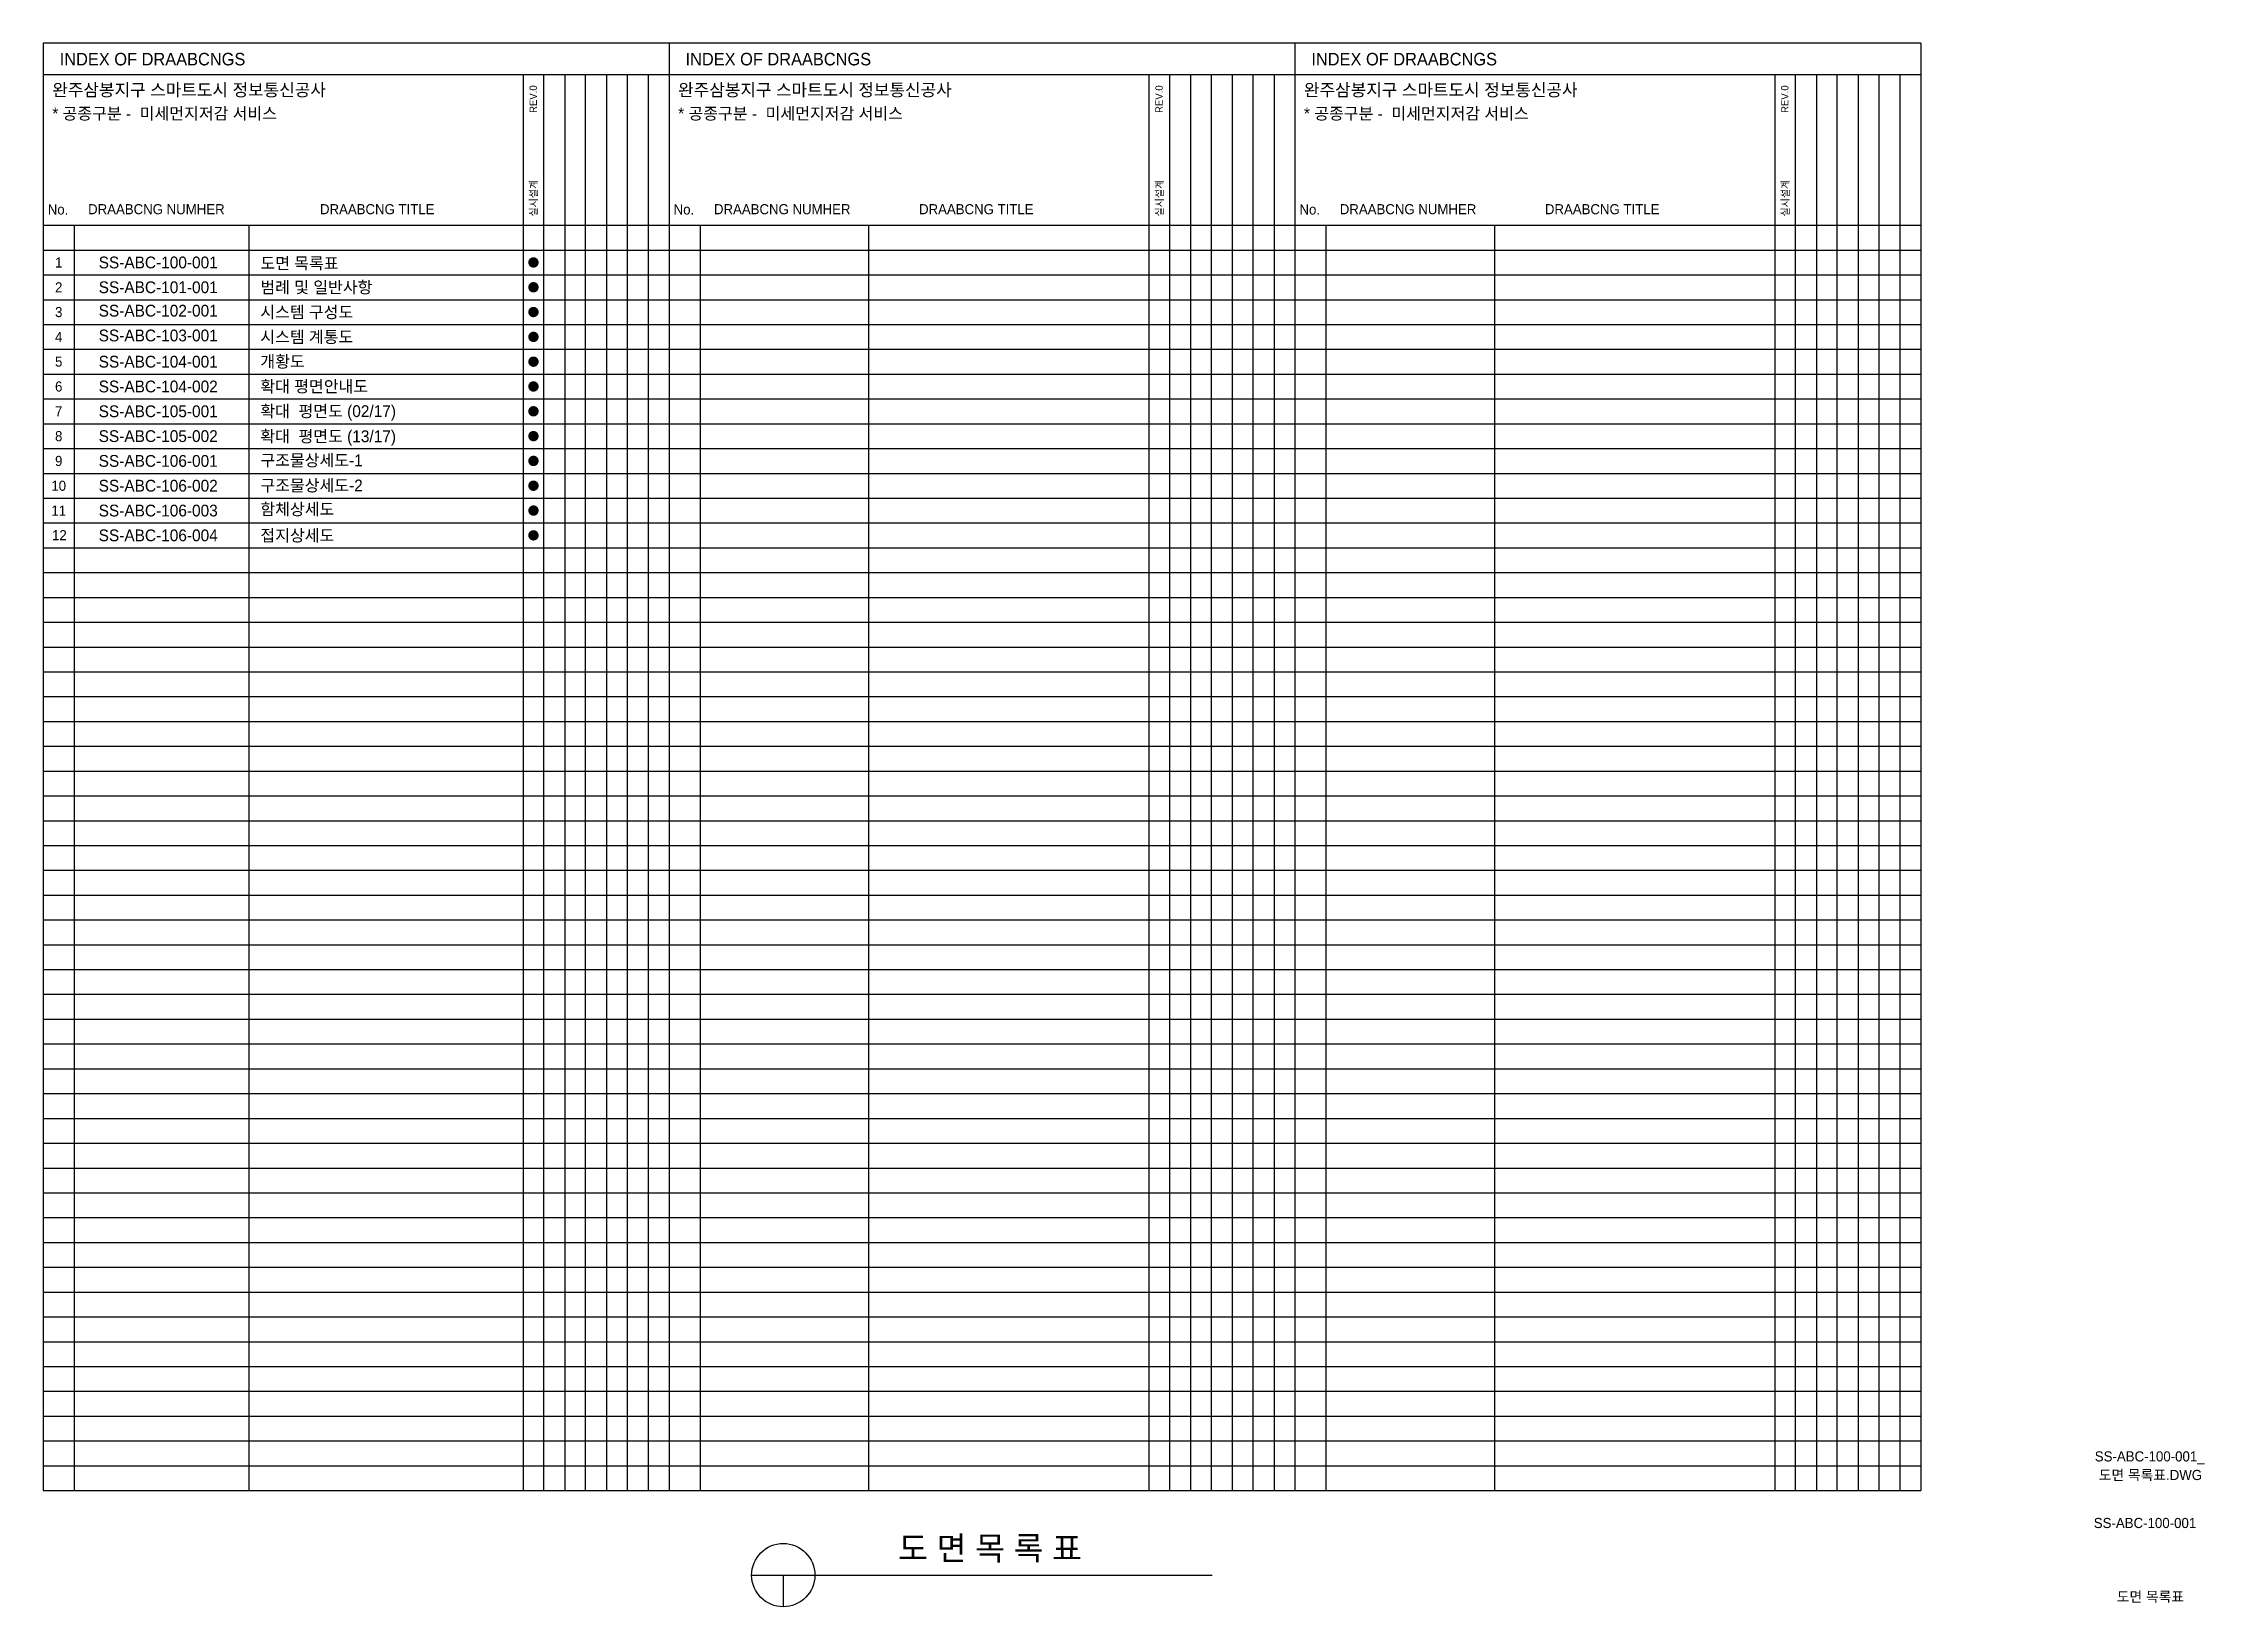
# Model space of a CAD drawing. Extents: x 39 to 402, y 15 to 278.
import ezdxf
from ezdxf.enums import TextEntityAlignment as Align

# ---------------------------------------------------------------- set-up
doc = ezdxf.new("R2010")
doc.units = 0
doc.header["$MEASUREMENT"] = 0
doc.layers.add('BORD', color=7, linetype='CONTINUOUS')
doc.layers.add('TEXT', color=7, linetype='CONTINUOUS')
doc.styles.add('HY헤드라인M', font='H2HDRM.TTF')

msp = doc.modelspace()

# ---------------------------------------------------------------- linework, layer by layer
at = {"layer": 'BORD'}
for p, q in [((157.73, 20.82), (235.24, 20.82)), ((163.05, 20.82), (163.05, 15.5))]:
    msp.add_line(p, q, dxfattribs=at)
msp.add_circle((163.05, 20.82), 5.32, dxfattribs=at)
at = {"layer": 'TEXT', "color": 7}
for p, q in [((354.42, 278.48), (38.55, 278.48)), ((38.55, 278.48), (38.55, 35.04)), ((143.84, 278.48), (143.84, 35.04)), ((249.13, 278.48), (249.13, 35.04)), ((354.42, 278.48), (354.42, 35.04)), ((38.55, 273.22), (354.42, 273.22)), ((119.27, 273.22), (119.27, 35.04)), ((122.78, 35.04), (122.78, 273.22)), ((126.29, 273.22), (126.29, 35.04)), ((129.8, 35.04), (129.8, 273.22)), ((133.31, 273.22), (133.31, 35.04)), ((136.82, 35.04), (136.82, 273.22)), ((140.33, 273.22), (140.33, 35.04)), ((224.56, 273.22), (224.56, 35.04)), ((228.07, 35.04), (228.07, 273.22)), ((231.58, 273.22), (231.58, 35.04)), ((235.09, 35.04), (235.09, 273.22)), ((238.6, 273.22), (238.6, 35.04)), ((242.11, 35.04), (242.11, 273.22)), ((245.62, 273.22), (245.62, 35.04)), ((329.86, 273.22), (329.86, 35.04)), ((333.37, 35.04), (333.37, 273.22)), ((336.88, 273.22), (336.88, 35.04)), ((340.39, 35.04), (340.39, 273.22)), ((343.9, 273.22), (343.9, 35.04)), ((347.41, 35.04), (347.41, 273.22)), ((350.92, 273.22), (350.92, 35.04)), ((38.55, 247.87), (354.42, 247.87)), ((43.76, 247.87), (43.76, 35.04)), ((73.12, 247.87), (73.12, 35.04)), ((149.05, 247.87), (149.05, 35.04)), ((177.42, 247.87), (177.42, 35.04)), ((254.35, 247.87), (254.35, 35.04)), ((282.71, 247.87), (282.71, 35.04)), ((38.55, 243.7), (354.42, 243.7)), ((38.55, 239.53), (354.42, 239.53)), ((38.55, 235.35), (354.42, 235.35)), ((38.55, 231.18), (354.42, 231.18)), ((38.55, 227.01), (354.42, 227.01)), ((38.55, 222.83), (354.42, 222.83)), ((38.55, 218.66), (354.42, 218.66)), ((38.55, 214.49), (354.42, 214.49)), ((38.55, 210.32), (354.42, 210.32)), ((38.55, 206.14), (354.42, 206.14)), ((38.55, 201.97), (354.42, 201.97)), ((38.55, 197.8), (354.42, 197.8)), ((38.55, 193.62), (354.42, 193.62)), ((38.55, 189.45), (354.42, 189.45)), ((38.55, 185.28), (354.42, 185.28)), ((38.55, 181.1), (354.42, 181.1)), ((38.55, 176.93), (354.42, 176.93)), ((38.55, 172.76), (354.42, 172.76)), ((38.55, 168.58), (354.42, 168.58)), ((38.55, 164.41), (354.42, 164.41)), ((38.55, 160.24), (354.42, 160.24)), ((38.55, 156.06), (354.42, 156.06)), ((38.55, 151.89), (354.42, 151.89)), ((38.55, 147.72), (354.42, 147.72)), ((38.55, 143.55), (354.42, 143.55)), ((38.55, 139.37), (354.42, 139.37)), ((38.55, 135.2), (354.42, 135.2)), ((38.55, 131.03), (354.42, 131.03)), ((38.55, 126.85), (354.42, 126.85)), ((38.55, 122.68), (354.42, 122.68)), ((38.55, 118.51), (354.42, 118.51)), ((38.55, 114.33), (354.42, 114.33)), ((38.55, 110.16), (354.42, 110.16)), ((38.55, 105.99), (354.42, 105.99)), ((38.55, 101.81), (354.42, 101.81)), ((38.55, 97.64), (354.42, 97.64)), ((38.55, 93.47), (354.42, 93.47)), ((38.55, 89.29), (354.42, 89.29)), ((38.55, 85.12), (354.42, 85.12)), ((38.55, 80.95), (354.42, 80.95)), ((38.55, 76.78), (354.42, 76.78)), ((38.55, 72.6), (354.42, 72.6)), ((38.55, 68.43), (354.42, 68.43)), ((38.55, 64.26), (354.42, 64.26)), ((38.55, 60.08), (354.42, 60.08)), ((38.55, 55.91), (354.42, 55.91)), ((38.55, 51.74), (354.42, 51.74)), ((38.55, 47.56), (354.42, 47.56)), ((38.55, 43.39), (354.42, 43.39)), ((38.55, 39.22), (354.42, 39.22)), ((38.55, 35.04), (354.42, 35.04))]:
    msp.add_line(p, q, dxfattribs=at)
at = {"layer": 'TEXT', "color": 7, "const_width": 0.877, "flags": 128}
for points in [[(120.59, 241.61, 1), (121.46, 241.61, 1)], [(120.59, 237.44, 1), (121.46, 237.44, 1)], [(120.59, 233.27, 1), (121.46, 233.27, 1)], [(120.59, 229.09, 1), (121.46, 229.09, 1)], [(120.59, 224.92, 1), (121.46, 224.92, 1)], [(120.59, 220.75, 1), (121.46, 220.75, 1)], [(120.59, 216.58, 1), (121.46, 216.58, 1)], [(120.59, 212.4, 1), (121.46, 212.4, 1)], [(120.59, 208.23, 1), (121.46, 208.23, 1)], [(120.59, 204.06, 1), (121.46, 204.06, 1)], [(120.59, 199.88, 1), (121.46, 199.88, 1)], [(120.59, 195.71, 1), (121.46, 195.71, 1)]]:
    msp.add_lwpolyline(points, format="xyb", close=True, dxfattribs=at)

# ---------------------------------------------------------------- texts
at = {"layer": 'TEXT', "color": 7, "style": 'HY헤드라인M'}
for s, height, p in [('INDEX OF DRAABCNGS', 2.1059, (41.32, 274.76)), ('INDEX OF DRAABCNGS', 2.1059, (146.61, 274.76)), ('INDEX OF DRAABCNGS', 2.1059, (251.91, 274.76)), ('완주삼봉지구 스마트도시 정보통신공사', 2.0866, (40.07, 269.59)), ('완주삼봉지구 스마트도시 정보통신공사', 2.0866, (145.37, 269.59)), ('완주삼봉지구 스마트도시 정보통신공사', 2.0866, (250.66, 269.59)), ('* 공종구분 -  미세먼지저감 서비스', 1.9822, (40.07, 265.67)), ('* 공종구분 -  미세먼지저감 서비스', 1.9822, (145.37, 265.67)), ('* 공종구분 -  미세먼지저감 서비스', 1.9822, (250.66, 265.67)), ('도면 목록표', 1.982, (75.08, 240.49)), ('범례 및 일반사항', 1.982, (75.08, 236.45)), ('시스템 구성도', 1.982, (75.06, 232.26)), ('시스템 계통도', 1.982, (75.06, 228.09)), ('개황도', 1.982, (75.08, 223.96)), ('확대 평면안내도', 1.982, (75.08, 219.78)), ('확대  평면도 (02/17)', 1.9822, (75.08, 215.61)), ('확대  평면도 (13/17)', 1.9822, (75.08, 211.38)), ('구조물상세도-1', 1.982, (75.08, 207.34)), ('구조물상세도-2', 1.982, (75.08, 203.11)), ('함체상세도', 1.982, (75.08, 199.12)), ('접지상세도', 1.982, (75.08, 194.7))]:
    msp.add_text(s, height=height, dxfattribs=at).set_placement(p)
for s, p in [('REV.0', (120.98, 266.76)), ('REV.0', (226.27, 266.76)), ('REV.0', (331.56, 266.76)), ('실시설계', (121.05, 249.34)), ('실시설계', (226.34, 249.34)), ('실시설계', (331.64, 249.34))]:
    msp.add_text(s, height=1.228, rotation=90, dxfattribs=at).set_placement(p, align=Align.MIDDLE_LEFT)
for s, height, p in [('No.', 1.699, (41.04, 250.51)), ('DRAABCNG NUMHER', 1.699, (57.58, 250.57)), ('DRAABCNG TITLE', 1.699, (94.74, 250.57)), ('No.', 1.699, (146.34, 250.51)), ('DRAABCNG NUMHER', 1.699, (162.88, 250.57)), ('DRAABCNG TITLE', 1.699, (195.53, 250.57)), ('No.', 1.699, (251.63, 250.51)), ('DRAABCNG NUMHER', 1.699, (268.17, 250.57)), ('DRAABCNG TITLE', 1.699, (300.83, 250.57)), ('1', 1.7, (41.15, 241.61)), ('2', 1.7, (41.15, 237.44)), ('3', 1.7, (41.15, 233.27)), ('4', 1.7, (41.15, 229.09)), ('5', 1.7, (41.15, 224.92)), ('6', 1.7, (41.15, 220.75)), ('7', 1.7, (41.15, 216.58)), ('8', 1.7, (41.15, 212.4)), ('9', 1.7, (41.15, 208.23)), ('10', 1.699, (41.15, 204.06)), ('11', 1.699, (41.15, 199.88)), ('12', 1.699, (41.27, 195.75))]:
    msp.add_text(s, height=height, dxfattribs=at).set_placement(p, align=Align.MIDDLE)
for s, p in [('SS-ABC-100-001', (57.89, 241.61)), ('SS-ABC-101-001', (57.89, 237.44)), ('SS-ABC-102-001', (57.89, 233.5)), ('SS-ABC-103-001', (57.89, 229.33)), ('SS-ABC-104-001', (57.89, 224.92)), ('SS-ABC-104-002', (57.89, 220.75)), ('SS-ABC-105-001', (57.89, 216.58)), ('SS-ABC-105-002', (57.89, 212.4)), ('SS-ABC-106-001', (57.89, 208.23)), ('SS-ABC-106-002', (57.89, 204.06)), ('SS-ABC-106-003', (57.89, 199.88)), ('SS-ABC-106-004', (57.89, 195.71))]:
    msp.add_text(s, height=1.9822, dxfattribs=at).set_placement(p, align=Align.MIDDLE_CENTER)
at = {"layer": 'TEXT', "style": 'HY헤드라인M'}
for s, height, p in [('SS-ABC-100-001_', 1.7054, (392.95, 40.56)), ('도면 목록표.DWG', 1.705, (393.07, 37.68)), ('SS-ABC-100-001', 1.7054, (392.16, 29.59)), ('도면 목록표', 1.705, (393.07, 17.21))]:
    msp.add_text(s, height=height, dxfattribs=at).set_placement(p, align=Align.MIDDLE)
msp.add_text('도 면 목 록 표', height=4, dxfattribs=at).set_placement((182.39, 23.34))

doc.saveas('drawing.dxf')
